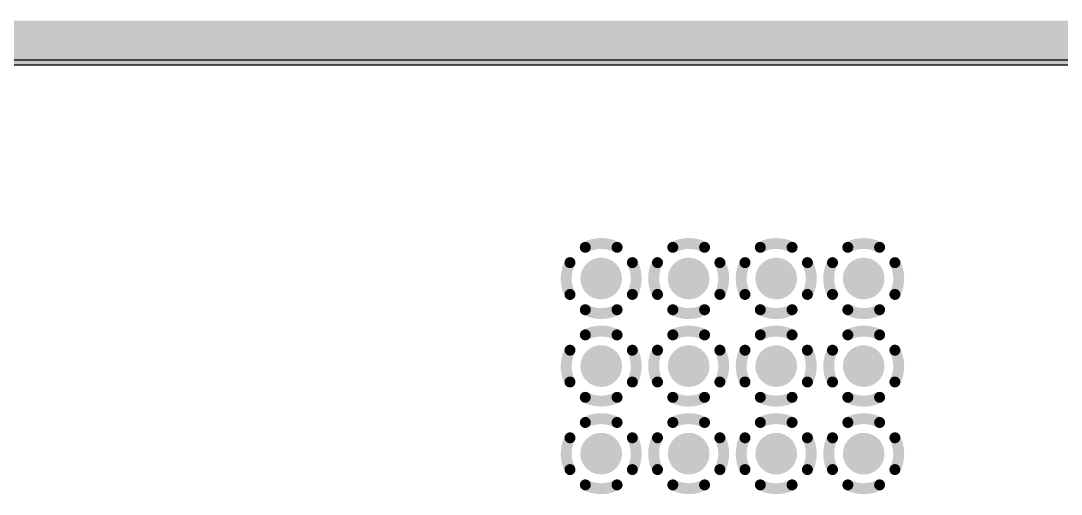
# Model space of a CAD drawing. Header units: millimetres. Extents: x 6.83 to 16.18, y 4.59 to 12.3.
# Drawn here: x 13.683 to 14.634, y 11.866 to 12.298 of the extents above; entities that cross this region are included whole.
import ezdxf

# ---------------------------------------------------------------- set-up
doc = ezdxf.new("R2010")
doc.units = ezdxf.units.MM
doc.header["$MEASUREMENT"] = 0
for name, color, linetype in [('BottomLayer', 5, 'Continuous'), ('BottomSolder', 6, 'Continuous'), ('InternalPlane1', 76, 'Continuous'), ('InternalPlane2', 16, 'Continuous'), ('KeepOutLayer', 6, 'Continuous'), ('Mechanical1', 6, 'Continuous'), ('MultiLayer', 9, 'Continuous'), ('TopLayer', 1, 'Continuous'), ('TopSolder', 216, 'Continuous'), ('ViaHoleLayer', 16, 'Continuous')]:
    doc.layers.add(name, color=color, linetype=linetype)

msp = doc.modelspace()

# ---------------------------------------------------------------- linework, layer by layer
at = {"layer": 'BottomLayer'}
msp.add_line((7.12465, 12.26238), (15.66562, 12.26238), dxfattribs=at)
at = {"layer": 'BottomLayer', "const_width": 0.015}
for points in [[(14.20646, 12.06257, 1), (14.22146, 12.06257, 1)], [(14.28646, 12.06257, 1), (14.30146, 12.06257, 1)], [(14.36646, 12.06257, 1), (14.38146, 12.06257, 1)], [(14.44646, 12.06257, 1), (14.46146, 12.06257, 1)], [(14.20646, 11.98257, 1), (14.22146, 11.98257, 1)], [(14.28646, 11.98257, 1), (14.30146, 11.98257, 1)], [(14.36646, 11.98257, 1), (14.38146, 11.98257, 1)], [(14.44646, 11.98257, 1), (14.46146, 11.98257, 1)], [(14.20646, 11.90257, 1), (14.22146, 11.90257, 1)], [(14.28646, 11.90257, 1), (14.30146, 11.90257, 1)], [(14.36646, 11.90257, 1), (14.38146, 11.90257, 1)], [(14.44646, 11.90257, 1), (14.46146, 11.90257, 1)]]:
    msp.add_lwpolyline(points, format="xyb", close=True, dxfattribs=at)
at = {"layer": 'BottomSolder', "const_width": 0.019}
for points in [[(14.20446, 12.06257, 1), (14.22346, 12.06257, 1)], [(14.28446, 12.06257, 1), (14.30346, 12.06257, 1)], [(14.36446, 12.06257, 1), (14.38346, 12.06257, 1)], [(14.44446, 12.06257, 1), (14.46346, 12.06257, 1)], [(14.20446, 11.98257, 1), (14.22346, 11.98257, 1)], [(14.28446, 11.98257, 1), (14.30346, 11.98257, 1)], [(14.36446, 11.98257, 1), (14.38346, 11.98257, 1)], [(14.44446, 11.98257, 1), (14.46346, 11.98257, 1)], [(14.20446, 11.90257, 1), (14.22346, 11.90257, 1)], [(14.28446, 11.90257, 1), (14.30346, 11.90257, 1)], [(14.36446, 11.90257, 1), (14.38346, 11.90257, 1)], [(14.44446, 11.90257, 1), (14.46346, 11.90257, 1)]]:
    msp.add_lwpolyline(points, format="xyb", close=True, dxfattribs=at)
at = {"layer": 'InternalPlane1'}
msp.add_line((7.12874, 12.25789), (15.66331, 12.25789), dxfattribs=at)
at = {"layer": 'InternalPlane1', "const_width": 0.04}
msp.add_lwpolyline([(7.10864, 12.27799), (15.67164, 12.27799)], dxfattribs=at)
at = {"layer": 'InternalPlane1', "const_width": 0.01}
for points in [[(14.19944, 12.09108, -0.240079), (14.22849, 12.09108)], [(14.27944, 12.09108, -0.240079), (14.30849, 12.09108)], [(14.35944, 12.09108, -0.240079), (14.38849, 12.09108)], [(14.43944, 12.09108, -0.240079), (14.46849, 12.09108)], [(14.18545, 12.04804, -0.240079), (14.18545, 12.0771)], [(14.24248, 12.0771, -0.240079), (14.24248, 12.04804)], [(14.26545, 12.04804, -0.240079), (14.26545, 12.0771)], [(14.32248, 12.0771, -0.240079), (14.32248, 12.04804)], [(14.34545, 12.04804, -0.240079), (14.34545, 12.0771)], [(14.40248, 12.0771, -0.240079), (14.40248, 12.04804)], [(14.42545, 12.04804, -0.240079), (14.42545, 12.0771)], [(14.48248, 12.0771, -0.240079), (14.48248, 12.04804)], [(14.22849, 12.03406, -0.240079), (14.19944, 12.03406)], [(14.30849, 12.03406, -0.240079), (14.27944, 12.03406)], [(14.38849, 12.03406, -0.240079), (14.35944, 12.03406)], [(14.46849, 12.03406, -0.240079), (14.43944, 12.03406)], [(14.19944, 12.01108, -0.240079), (14.22849, 12.01108)], [(14.27944, 12.01108, -0.240079), (14.30849, 12.01108)], [(14.35944, 12.01108, -0.240079), (14.38849, 12.01108)], [(14.43944, 12.01108, -0.240079), (14.46849, 12.01108)], [(14.18545, 11.96804, -0.240079), (14.18545, 11.9971)], [(14.24248, 11.9971, -0.240079), (14.24248, 11.96804)], [(14.26545, 11.96804, -0.240079), (14.26545, 11.9971)], [(14.32248, 11.9971, -0.240079), (14.32248, 11.96804)], [(14.34545, 11.96804, -0.240079), (14.34545, 11.9971)], [(14.40248, 11.9971, -0.240079), (14.40248, 11.96804)], [(14.42545, 11.96804, -0.240079), (14.42545, 11.9971)], [(14.48248, 11.9971, -0.240079), (14.48248, 11.96804)], [(14.22849, 11.95406, -0.240079), (14.19944, 11.95406)], [(14.30849, 11.95406, -0.240079), (14.27944, 11.95406)], [(14.38849, 11.95406, -0.240079), (14.35944, 11.95406)], [(14.46849, 11.95406, -0.240079), (14.43944, 11.95406)], [(14.19944, 11.93108, -0.240079), (14.22849, 11.93108)], [(14.27944, 11.93108, -0.240079), (14.30849, 11.93108)], [(14.35944, 11.93108, -0.240079), (14.38849, 11.93108)], [(14.43944, 11.93108, -0.240079), (14.46849, 11.93108)], [(14.18545, 11.88804, -0.240079), (14.18545, 11.9171)], [(14.24248, 11.9171, -0.240079), (14.24248, 11.88804)], [(14.26545, 11.88804, -0.240079), (14.26545, 11.9171)], [(14.32248, 11.9171, -0.240079), (14.32248, 11.88804)], [(14.34545, 11.88804, -0.240079), (14.34545, 11.9171)], [(14.40248, 11.9171, -0.240079), (14.40248, 11.88804)], [(14.42545, 11.88804, -0.240079), (14.42545, 11.9171)], [(14.48248, 11.9171, -0.240079), (14.48248, 11.88804)], [(14.22849, 11.87406, -0.240079), (14.19944, 11.87406)], [(14.30849, 11.87406, -0.240079), (14.27944, 11.87406)], [(14.38849, 11.87406, -0.240079), (14.35944, 11.87406)], [(14.46849, 11.87406, -0.240079), (14.43944, 11.87406)]]:
    msp.add_lwpolyline(points, format="xyb", dxfattribs=at)
at = {"layer": 'InternalPlane1', "const_width": 0.005}
for points in [[(14.19694, 12.09108, 1), (14.20194, 12.09108, 1)], [(14.22599, 12.09108, 1), (14.23099, 12.09108, 1)], [(14.27694, 12.09108, 1), (14.28194, 12.09108, 1)], [(14.30599, 12.09108, 1), (14.31099, 12.09108, 1)], [(14.35694, 12.09108, 1), (14.36194, 12.09108, 1)], [(14.38599, 12.09108, 1), (14.39099, 12.09108, 1)], [(14.43694, 12.09108, 1), (14.44194, 12.09108, 1)], [(14.46599, 12.09108, 1), (14.47099, 12.09108, 1)], [(14.18295, 12.0771, 1), (14.18795, 12.0771, 1)], [(14.23998, 12.0771, 1), (14.24498, 12.0771, 1)], [(14.26295, 12.0771, 1), (14.26795, 12.0771, 1)], [(14.31998, 12.0771, 1), (14.32498, 12.0771, 1)], [(14.34295, 12.0771, 1), (14.34795, 12.0771, 1)], [(14.39998, 12.0771, 1), (14.40498, 12.0771, 1)], [(14.42295, 12.0771, 1), (14.42795, 12.0771, 1)], [(14.47998, 12.0771, 1), (14.48498, 12.0771, 1)], [(14.18295, 12.04804, 1), (14.18795, 12.04804, 1)], [(14.23998, 12.04804, 1), (14.24498, 12.04804, 1)], [(14.26295, 12.04804, 1), (14.26795, 12.04804, 1)], [(14.31998, 12.04804, 1), (14.32498, 12.04804, 1)], [(14.34295, 12.04804, 1), (14.34795, 12.04804, 1)], [(14.39998, 12.04804, 1), (14.40498, 12.04804, 1)], [(14.42295, 12.04804, 1), (14.42795, 12.04804, 1)], [(14.47998, 12.04804, 1), (14.48498, 12.04804, 1)], [(14.19694, 12.03406, 1), (14.20194, 12.03406, 1)], [(14.22599, 12.03406, 1), (14.23099, 12.03406, 1)], [(14.27694, 12.03406, 1), (14.28194, 12.03406, 1)], [(14.30599, 12.03406, 1), (14.31099, 12.03406, 1)], [(14.35694, 12.03406, 1), (14.36194, 12.03406, 1)], [(14.38599, 12.03406, 1), (14.39099, 12.03406, 1)], [(14.43694, 12.03406, 1), (14.44194, 12.03406, 1)], [(14.46599, 12.03406, 1), (14.47099, 12.03406, 1)], [(14.19694, 12.01108, 1), (14.20194, 12.01108, 1)], [(14.22599, 12.01108, 1), (14.23099, 12.01108, 1)], [(14.27694, 12.01108, 1), (14.28194, 12.01108, 1)], [(14.30599, 12.01108, 1), (14.31099, 12.01108, 1)], [(14.35694, 12.01108, 1), (14.36194, 12.01108, 1)], [(14.38599, 12.01108, 1), (14.39099, 12.01108, 1)], [(14.43694, 12.01108, 1), (14.44194, 12.01108, 1)], [(14.46599, 12.01108, 1), (14.47099, 12.01108, 1)], [(14.18295, 11.9971, 1), (14.18795, 11.9971, 1)], [(14.23998, 11.9971, 1), (14.24498, 11.9971, 1)], [(14.26295, 11.9971, 1), (14.26795, 11.9971, 1)], [(14.31998, 11.9971, 1), (14.32498, 11.9971, 1)], [(14.34295, 11.9971, 1), (14.34795, 11.9971, 1)], [(14.39998, 11.9971, 1), (14.40498, 11.9971, 1)], [(14.42295, 11.9971, 1), (14.42795, 11.9971, 1)], [(14.47998, 11.9971, 1), (14.48498, 11.9971, 1)], [(14.18295, 11.96804, 1), (14.18795, 11.96804, 1)], [(14.23998, 11.96804, 1), (14.24498, 11.96804, 1)], [(14.26295, 11.96804, 1), (14.26795, 11.96804, 1)], [(14.31998, 11.96804, 1), (14.32498, 11.96804, 1)], [(14.34295, 11.96804, 1), (14.34795, 11.96804, 1)], [(14.39998, 11.96804, 1), (14.40498, 11.96804, 1)], [(14.42295, 11.96804, 1), (14.42795, 11.96804, 1)], [(14.47998, 11.96804, 1), (14.48498, 11.96804, 1)], [(14.19694, 11.95406, 1), (14.20194, 11.95406, 1)], [(14.22599, 11.95406, 1), (14.23099, 11.95406, 1)], [(14.27694, 11.95406, 1), (14.28194, 11.95406, 1)], [(14.30599, 11.95406, 1), (14.31099, 11.95406, 1)], [(14.35694, 11.95406, 1), (14.36194, 11.95406, 1)], [(14.38599, 11.95406, 1), (14.39099, 11.95406, 1)], [(14.43694, 11.95406, 1), (14.44194, 11.95406, 1)], [(14.46599, 11.95406, 1), (14.47099, 11.95406, 1)], [(14.19694, 11.93108, 1), (14.20194, 11.93108, 1)], [(14.22599, 11.93108, 1), (14.23099, 11.93108, 1)], [(14.27694, 11.93108, 1), (14.28194, 11.93108, 1)], [(14.30599, 11.93108, 1), (14.31099, 11.93108, 1)], [(14.35694, 11.93108, 1), (14.36194, 11.93108, 1)], [(14.38599, 11.93108, 1), (14.39099, 11.93108, 1)], [(14.43694, 11.93108, 1), (14.44194, 11.93108, 1)], [(14.46599, 11.93108, 1), (14.47099, 11.93108, 1)], [(14.18295, 11.9171, 1), (14.18795, 11.9171, 1)], [(14.23998, 11.9171, 1), (14.24498, 11.9171, 1)], [(14.26295, 11.9171, 1), (14.26795, 11.9171, 1)], [(14.31998, 11.9171, 1), (14.32498, 11.9171, 1)], [(14.34295, 11.9171, 1), (14.34795, 11.9171, 1)], [(14.39998, 11.9171, 1), (14.40498, 11.9171, 1)], [(14.42295, 11.9171, 1), (14.42795, 11.9171, 1)], [(14.47998, 11.9171, 1), (14.48498, 11.9171, 1)], [(14.18295, 11.88804, 1), (14.18795, 11.88804, 1)], [(14.23998, 11.88804, 1), (14.24498, 11.88804, 1)], [(14.26295, 11.88804, 1), (14.26795, 11.88804, 1)], [(14.31998, 11.88804, 1), (14.32498, 11.88804, 1)], [(14.34295, 11.88804, 1), (14.34795, 11.88804, 1)], [(14.39998, 11.88804, 1), (14.40498, 11.88804, 1)], [(14.42295, 11.88804, 1), (14.42795, 11.88804, 1)], [(14.47998, 11.88804, 1), (14.48498, 11.88804, 1)], [(14.19694, 11.87406, 1), (14.20194, 11.87406, 1)], [(14.22599, 11.87406, 1), (14.23099, 11.87406, 1)], [(14.27694, 11.87406, 1), (14.28194, 11.87406, 1)], [(14.30599, 11.87406, 1), (14.31099, 11.87406, 1)], [(14.35694, 11.87406, 1), (14.36194, 11.87406, 1)], [(14.38599, 11.87406, 1), (14.39099, 11.87406, 1)], [(14.43694, 11.87406, 1), (14.44194, 11.87406, 1)], [(14.46599, 11.87406, 1), (14.47099, 11.87406, 1)]]:
    msp.add_lwpolyline(points, format="xyb", close=True, dxfattribs=at)
at = {"layer": 'InternalPlane2'}
msp.add_line((7.12874, 12.25789), (15.66331, 12.25789), dxfattribs=at)
at = {"layer": 'InternalPlane2', "const_width": 0.04}
msp.add_lwpolyline([(7.10864, 12.27799), (15.67164, 12.27799)], dxfattribs=at)
at = {"layer": 'InternalPlane2', "const_width": 0.01}
for points in [[(14.19944, 12.09108, -0.240079), (14.22849, 12.09108)], [(14.27944, 12.09108, -0.240079), (14.30849, 12.09108)], [(14.35944, 12.09108, -0.240079), (14.38849, 12.09108)], [(14.43944, 12.09108, -0.240079), (14.46849, 12.09108)], [(14.18545, 12.04804, -0.240079), (14.18545, 12.0771)], [(14.24248, 12.0771, -0.240079), (14.24248, 12.04804)], [(14.26545, 12.04804, -0.240079), (14.26545, 12.0771)], [(14.32248, 12.0771, -0.240079), (14.32248, 12.04804)], [(14.34545, 12.04804, -0.240079), (14.34545, 12.0771)], [(14.40248, 12.0771, -0.240079), (14.40248, 12.04804)], [(14.42545, 12.04804, -0.240079), (14.42545, 12.0771)], [(14.48248, 12.0771, -0.240079), (14.48248, 12.04804)], [(14.22849, 12.03406, -0.240079), (14.19944, 12.03406)], [(14.30849, 12.03406, -0.240079), (14.27944, 12.03406)], [(14.38849, 12.03406, -0.240079), (14.35944, 12.03406)], [(14.46849, 12.03406, -0.240079), (14.43944, 12.03406)], [(14.19944, 12.01108, -0.240079), (14.22849, 12.01108)], [(14.27944, 12.01108, -0.240079), (14.30849, 12.01108)], [(14.35944, 12.01108, -0.240079), (14.38849, 12.01108)], [(14.43944, 12.01108, -0.240079), (14.46849, 12.01108)], [(14.18545, 11.96804, -0.240079), (14.18545, 11.9971)], [(14.24248, 11.9971, -0.240079), (14.24248, 11.96804)], [(14.26545, 11.96804, -0.240079), (14.26545, 11.9971)], [(14.32248, 11.9971, -0.240079), (14.32248, 11.96804)], [(14.34545, 11.96804, -0.240079), (14.34545, 11.9971)], [(14.40248, 11.9971, -0.240079), (14.40248, 11.96804)], [(14.42545, 11.96804, -0.240079), (14.42545, 11.9971)], [(14.48248, 11.9971, -0.240079), (14.48248, 11.96804)], [(14.22849, 11.95406, -0.240079), (14.19944, 11.95406)], [(14.30849, 11.95406, -0.240079), (14.27944, 11.95406)], [(14.38849, 11.95406, -0.240079), (14.35944, 11.95406)], [(14.46849, 11.95406, -0.240079), (14.43944, 11.95406)], [(14.19944, 11.93108, -0.240079), (14.22849, 11.93108)], [(14.27944, 11.93108, -0.240079), (14.30849, 11.93108)], [(14.35944, 11.93108, -0.240079), (14.38849, 11.93108)], [(14.43944, 11.93108, -0.240079), (14.46849, 11.93108)], [(14.18545, 11.88804, -0.240079), (14.18545, 11.9171)], [(14.24248, 11.9171, -0.240079), (14.24248, 11.88804)], [(14.26545, 11.88804, -0.240079), (14.26545, 11.9171)], [(14.32248, 11.9171, -0.240079), (14.32248, 11.88804)], [(14.34545, 11.88804, -0.240079), (14.34545, 11.9171)], [(14.40248, 11.9171, -0.240079), (14.40248, 11.88804)], [(14.42545, 11.88804, -0.240079), (14.42545, 11.9171)], [(14.48248, 11.9171, -0.240079), (14.48248, 11.88804)], [(14.22849, 11.87406, -0.240079), (14.19944, 11.87406)], [(14.30849, 11.87406, -0.240079), (14.27944, 11.87406)], [(14.38849, 11.87406, -0.240079), (14.35944, 11.87406)], [(14.46849, 11.87406, -0.240079), (14.43944, 11.87406)]]:
    msp.add_lwpolyline(points, format="xyb", dxfattribs=at)
at = {"layer": 'InternalPlane2', "const_width": 0.005}
for points in [[(14.19694, 12.09108, 1), (14.20194, 12.09108, 1)], [(14.22599, 12.09108, 1), (14.23099, 12.09108, 1)], [(14.27694, 12.09108, 1), (14.28194, 12.09108, 1)], [(14.30599, 12.09108, 1), (14.31099, 12.09108, 1)], [(14.35694, 12.09108, 1), (14.36194, 12.09108, 1)], [(14.38599, 12.09108, 1), (14.39099, 12.09108, 1)], [(14.43694, 12.09108, 1), (14.44194, 12.09108, 1)], [(14.46599, 12.09108, 1), (14.47099, 12.09108, 1)], [(14.18295, 12.0771, 1), (14.18795, 12.0771, 1)], [(14.23998, 12.0771, 1), (14.24498, 12.0771, 1)], [(14.26295, 12.0771, 1), (14.26795, 12.0771, 1)], [(14.31998, 12.0771, 1), (14.32498, 12.0771, 1)], [(14.34295, 12.0771, 1), (14.34795, 12.0771, 1)], [(14.39998, 12.0771, 1), (14.40498, 12.0771, 1)], [(14.42295, 12.0771, 1), (14.42795, 12.0771, 1)], [(14.47998, 12.0771, 1), (14.48498, 12.0771, 1)], [(14.18295, 12.04804, 1), (14.18795, 12.04804, 1)], [(14.23998, 12.04804, 1), (14.24498, 12.04804, 1)], [(14.26295, 12.04804, 1), (14.26795, 12.04804, 1)], [(14.31998, 12.04804, 1), (14.32498, 12.04804, 1)], [(14.34295, 12.04804, 1), (14.34795, 12.04804, 1)], [(14.39998, 12.04804, 1), (14.40498, 12.04804, 1)], [(14.42295, 12.04804, 1), (14.42795, 12.04804, 1)], [(14.47998, 12.04804, 1), (14.48498, 12.04804, 1)], [(14.19694, 12.03406, 1), (14.20194, 12.03406, 1)], [(14.22599, 12.03406, 1), (14.23099, 12.03406, 1)], [(14.27694, 12.03406, 1), (14.28194, 12.03406, 1)], [(14.30599, 12.03406, 1), (14.31099, 12.03406, 1)], [(14.35694, 12.03406, 1), (14.36194, 12.03406, 1)], [(14.38599, 12.03406, 1), (14.39099, 12.03406, 1)], [(14.43694, 12.03406, 1), (14.44194, 12.03406, 1)], [(14.46599, 12.03406, 1), (14.47099, 12.03406, 1)], [(14.19694, 12.01108, 1), (14.20194, 12.01108, 1)], [(14.22599, 12.01108, 1), (14.23099, 12.01108, 1)], [(14.27694, 12.01108, 1), (14.28194, 12.01108, 1)], [(14.30599, 12.01108, 1), (14.31099, 12.01108, 1)], [(14.35694, 12.01108, 1), (14.36194, 12.01108, 1)], [(14.38599, 12.01108, 1), (14.39099, 12.01108, 1)], [(14.43694, 12.01108, 1), (14.44194, 12.01108, 1)], [(14.46599, 12.01108, 1), (14.47099, 12.01108, 1)], [(14.18295, 11.9971, 1), (14.18795, 11.9971, 1)], [(14.23998, 11.9971, 1), (14.24498, 11.9971, 1)], [(14.26295, 11.9971, 1), (14.26795, 11.9971, 1)], [(14.31998, 11.9971, 1), (14.32498, 11.9971, 1)], [(14.34295, 11.9971, 1), (14.34795, 11.9971, 1)], [(14.39998, 11.9971, 1), (14.40498, 11.9971, 1)], [(14.42295, 11.9971, 1), (14.42795, 11.9971, 1)], [(14.47998, 11.9971, 1), (14.48498, 11.9971, 1)], [(14.18295, 11.96804, 1), (14.18795, 11.96804, 1)], [(14.23998, 11.96804, 1), (14.24498, 11.96804, 1)], [(14.26295, 11.96804, 1), (14.26795, 11.96804, 1)], [(14.31998, 11.96804, 1), (14.32498, 11.96804, 1)], [(14.34295, 11.96804, 1), (14.34795, 11.96804, 1)], [(14.39998, 11.96804, 1), (14.40498, 11.96804, 1)], [(14.42295, 11.96804, 1), (14.42795, 11.96804, 1)], [(14.47998, 11.96804, 1), (14.48498, 11.96804, 1)], [(14.19694, 11.95406, 1), (14.20194, 11.95406, 1)], [(14.22599, 11.95406, 1), (14.23099, 11.95406, 1)], [(14.27694, 11.95406, 1), (14.28194, 11.95406, 1)], [(14.30599, 11.95406, 1), (14.31099, 11.95406, 1)], [(14.35694, 11.95406, 1), (14.36194, 11.95406, 1)], [(14.38599, 11.95406, 1), (14.39099, 11.95406, 1)], [(14.43694, 11.95406, 1), (14.44194, 11.95406, 1)], [(14.46599, 11.95406, 1), (14.47099, 11.95406, 1)], [(14.19694, 11.93108, 1), (14.20194, 11.93108, 1)], [(14.22599, 11.93108, 1), (14.23099, 11.93108, 1)], [(14.27694, 11.93108, 1), (14.28194, 11.93108, 1)], [(14.30599, 11.93108, 1), (14.31099, 11.93108, 1)], [(14.35694, 11.93108, 1), (14.36194, 11.93108, 1)], [(14.38599, 11.93108, 1), (14.39099, 11.93108, 1)], [(14.43694, 11.93108, 1), (14.44194, 11.93108, 1)], [(14.46599, 11.93108, 1), (14.47099, 11.93108, 1)], [(14.18295, 11.9171, 1), (14.18795, 11.9171, 1)], [(14.23998, 11.9171, 1), (14.24498, 11.9171, 1)], [(14.26295, 11.9171, 1), (14.26795, 11.9171, 1)], [(14.31998, 11.9171, 1), (14.32498, 11.9171, 1)], [(14.34295, 11.9171, 1), (14.34795, 11.9171, 1)], [(14.39998, 11.9171, 1), (14.40498, 11.9171, 1)], [(14.42295, 11.9171, 1), (14.42795, 11.9171, 1)], [(14.47998, 11.9171, 1), (14.48498, 11.9171, 1)], [(14.18295, 11.88804, 1), (14.18795, 11.88804, 1)], [(14.23998, 11.88804, 1), (14.24498, 11.88804, 1)], [(14.26295, 11.88804, 1), (14.26795, 11.88804, 1)], [(14.31998, 11.88804, 1), (14.32498, 11.88804, 1)], [(14.34295, 11.88804, 1), (14.34795, 11.88804, 1)], [(14.39998, 11.88804, 1), (14.40498, 11.88804, 1)], [(14.42295, 11.88804, 1), (14.42795, 11.88804, 1)], [(14.47998, 11.88804, 1), (14.48498, 11.88804, 1)], [(14.19694, 11.87406, 1), (14.20194, 11.87406, 1)], [(14.22599, 11.87406, 1), (14.23099, 11.87406, 1)], [(14.27694, 11.87406, 1), (14.28194, 11.87406, 1)], [(14.30599, 11.87406, 1), (14.31099, 11.87406, 1)], [(14.35694, 11.87406, 1), (14.36194, 11.87406, 1)], [(14.38599, 11.87406, 1), (14.39099, 11.87406, 1)], [(14.43694, 11.87406, 1), (14.44194, 11.87406, 1)], [(14.46599, 11.87406, 1), (14.47099, 11.87406, 1)]]:
    msp.add_lwpolyline(points, format="xyb", close=True, dxfattribs=at)
at = {"layer": 'KeepOutLayer', "const_width": 0.01}
for points in [[(7.10864, 12.27799), (15.67164, 12.27799)], [(7.10936, 12.27767), (15.67235, 12.27767)]]:
    msp.add_lwpolyline(points, dxfattribs=at)
at = {"layer": 'Mechanical1', "const_width": 0.01}
msp.add_lwpolyline([(7.10936, 12.27767), (15.67235, 12.27767)], dxfattribs=at)
at = {"layer": 'MultiLayer', "const_width": 0.015}
for points in [[(14.20646, 12.06257, 1), (14.22146, 12.06257, 1)], [(14.28646, 12.06257, 1), (14.30146, 12.06257, 1)], [(14.36646, 12.06257, 1), (14.38146, 12.06257, 1)], [(14.44646, 12.06257, 1), (14.46146, 12.06257, 1)], [(14.20646, 11.98257, 1), (14.22146, 11.98257, 1)], [(14.28646, 11.98257, 1), (14.30146, 11.98257, 1)], [(14.36646, 11.98257, 1), (14.38146, 11.98257, 1)], [(14.44646, 11.98257, 1), (14.46146, 11.98257, 1)], [(14.20646, 11.90257, 1), (14.22146, 11.90257, 1)], [(14.28646, 11.90257, 1), (14.30146, 11.90257, 1)], [(14.36646, 11.90257, 1), (14.38146, 11.90257, 1)], [(14.44646, 11.90257, 1), (14.46146, 11.90257, 1)]]:
    msp.add_lwpolyline(points, format="xyb", close=True, dxfattribs=at)
at = {"layer": 'TopLayer'}
msp.add_line((7.39813, 12.26238), (15.48113, 12.26238), dxfattribs=at)
at = {"layer": 'TopLayer', "const_width": 0.015}
for points in [[(14.20646, 12.06257, 1), (14.22146, 12.06257, 1)], [(14.28646, 12.06257, 1), (14.30146, 12.06257, 1)], [(14.36646, 12.06257, 1), (14.38146, 12.06257, 1)], [(14.44646, 12.06257, 1), (14.46146, 12.06257, 1)], [(14.20646, 11.98257, 1), (14.22146, 11.98257, 1)], [(14.28646, 11.98257, 1), (14.30146, 11.98257, 1)], [(14.36646, 11.98257, 1), (14.38146, 11.98257, 1)], [(14.44646, 11.98257, 1), (14.46146, 11.98257, 1)], [(14.20646, 11.90257, 1), (14.22146, 11.90257, 1)], [(14.28646, 11.90257, 1), (14.30146, 11.90257, 1)], [(14.36646, 11.90257, 1), (14.38146, 11.90257, 1)], [(14.44646, 11.90257, 1), (14.46146, 11.90257, 1)]]:
    msp.add_lwpolyline(points, format="xyb", close=True, dxfattribs=at)
at = {"layer": 'TopSolder', "const_width": 0.019}
for points in [[(14.20446, 12.06257, 1), (14.22346, 12.06257, 1)], [(14.28446, 12.06257, 1), (14.30346, 12.06257, 1)], [(14.36446, 12.06257, 1), (14.38346, 12.06257, 1)], [(14.44446, 12.06257, 1), (14.46346, 12.06257, 1)], [(14.20446, 11.98257, 1), (14.22346, 11.98257, 1)], [(14.28446, 11.98257, 1), (14.30346, 11.98257, 1)], [(14.36446, 11.98257, 1), (14.38346, 11.98257, 1)], [(14.44446, 11.98257, 1), (14.46346, 11.98257, 1)], [(14.20446, 11.90257, 1), (14.22346, 11.90257, 1)], [(14.28446, 11.90257, 1), (14.30346, 11.90257, 1)], [(14.36446, 11.90257, 1), (14.38346, 11.90257, 1)], [(14.44446, 11.90257, 1), (14.46346, 11.90257, 1)]]:
    msp.add_lwpolyline(points, format="xyb", close=True, dxfattribs=at)
at = {"layer": 'ViaHoleLayer', "const_width": 0.007}
for points in [[(14.21046, 12.06257, 1), (14.21746, 12.06257, 1)], [(14.29046, 12.06257, 1), (14.29746, 12.06257, 1)], [(14.37046, 12.06257, 1), (14.37746, 12.06257, 1)], [(14.45046, 12.06257, 1), (14.45746, 12.06257, 1)], [(14.21046, 11.98257, 1), (14.21746, 11.98257, 1)], [(14.29046, 11.98257, 1), (14.29746, 11.98257, 1)], [(14.37046, 11.98257, 1), (14.37746, 11.98257, 1)], [(14.45046, 11.98257, 1), (14.45746, 11.98257, 1)], [(14.21046, 11.90257, 1), (14.21746, 11.90257, 1)], [(14.29046, 11.90257, 1), (14.29746, 11.90257, 1)], [(14.37046, 11.90257, 1), (14.37746, 11.90257, 1)], [(14.45046, 11.90257, 1), (14.45746, 11.90257, 1)]]:
    msp.add_lwpolyline(points, format="xyb", close=True, dxfattribs=at)

doc.saveas('drawing.dxf')
